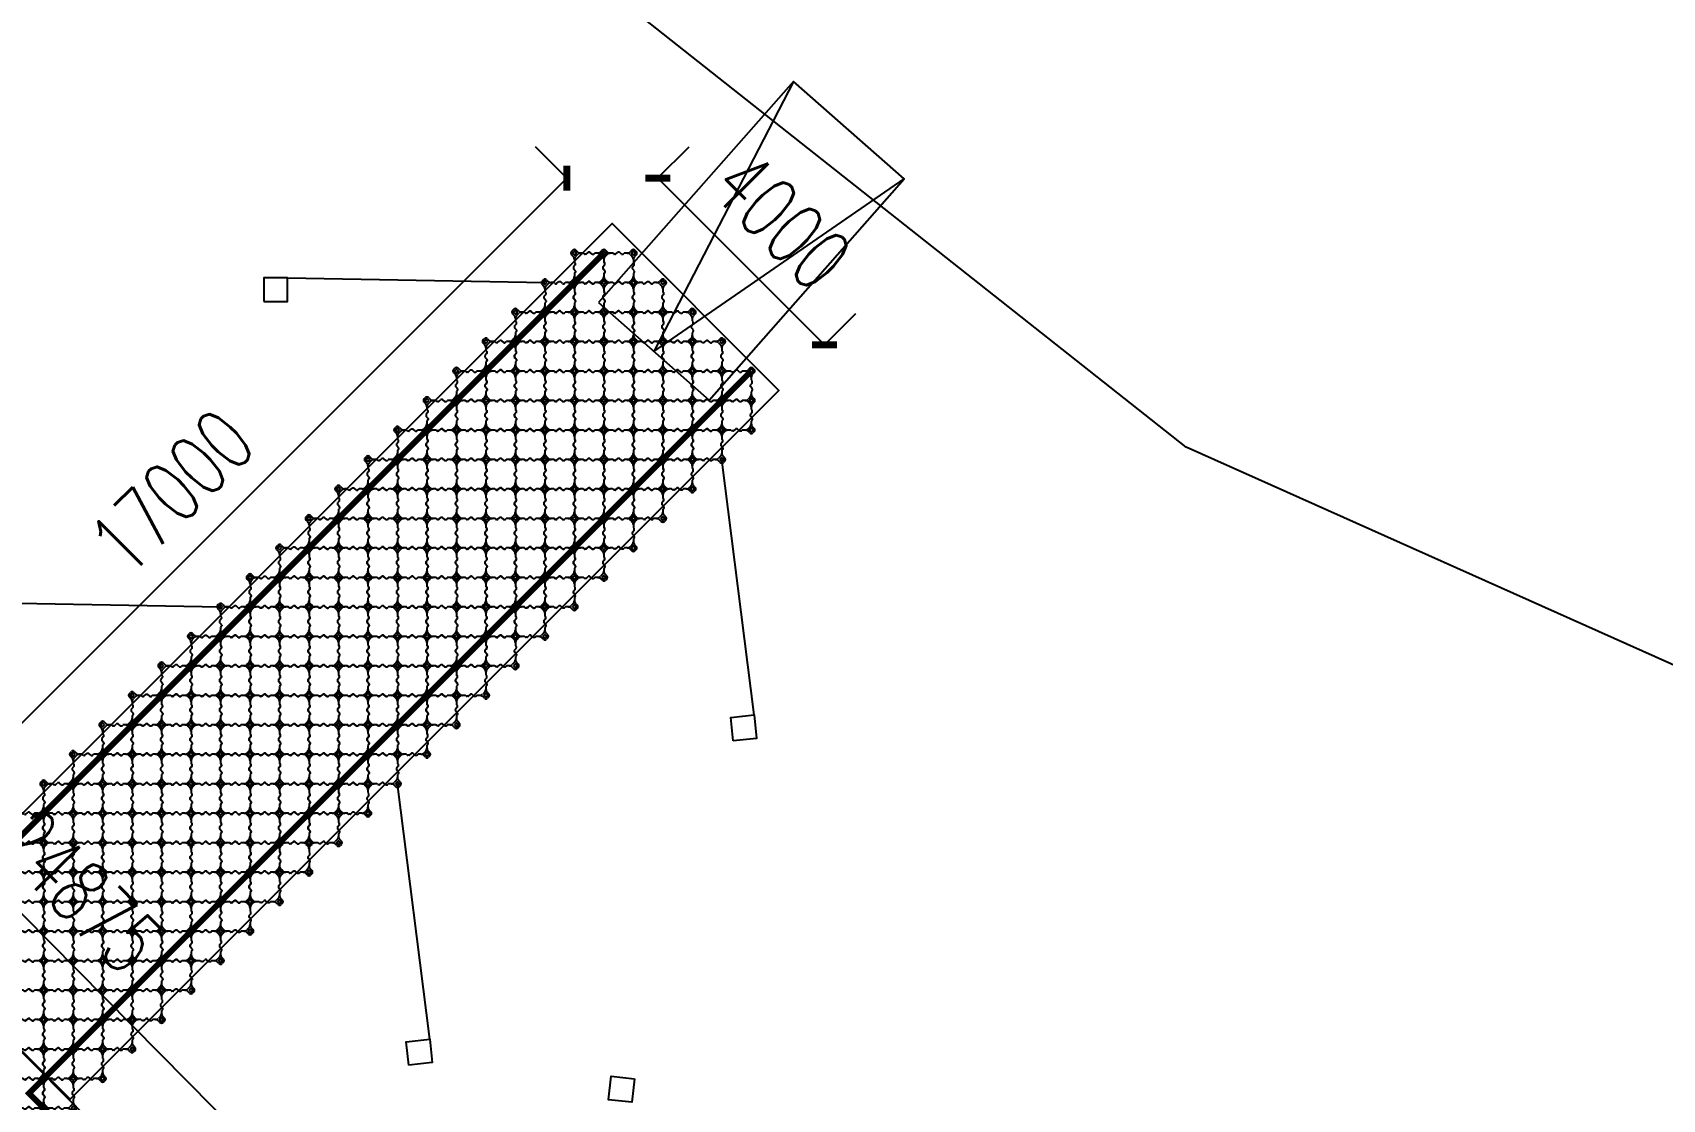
# Model space of a CAD drawing. Extents: x -2575501 to 16617496, y -2334620 to 1078419.
# Drawn here: x 12975743 to 13003380, y 383341 to 401435 of the extents above; entities that cross this region are included whole.
import ezdxf

# ---------------------------------------------------------------- set-up
doc = ezdxf.new("R2010")
doc.units = 0
doc.header["$LTSCALE"] = 10
doc.header["$MEASUREMENT"] = 0
for name, color, linetype in [('W-BRIDGE_APPROACH引桥', 4, 'Continuous'), ('W-FLOAT_BOWL浮筒', 253, 'Continuous'), ('固定锚', 5, 'Continuous'), ('平面配景', 7, 'Continuous')]:
    doc.layers.add(name, color=color, linetype=linetype)
doc.styles.add('STANDARD_T3', font='simplex.shx', dxfattribs={"width": 0.7, "bigfont": 'gbcbig.shx'})
doc.dimstyles.new('W__300', dxfattribs={"dimtxt": 1050, "dimasz": 300, "dimexe": 750, "dimexo": 900, "dimgap": 450, "dimtad": 1, "dimdec": 0, "dimzin": 0, "dimdsep": 46, "dimtxsty": 'STANDARD_T3', "dimblk": 'ARCHTICK', "dimcen": 0.09, "dimclrd": 1, "dimclre": 1, "dimclrt": 2, "dimadec": 0, "dimazin": 0, "dimtfac": 1, "dimtdec": 0, "dimtix": 1, "dimtmove": 2, "dimatfit": 3, "dimldrblk": 'ARCHTICK', "dimfxl": 1, "dimtolj": 1, "dimtzin": 0, "dimarcsym": 0})

# ---------------------------------------------------------------- blocks, each defined once
blk = doc.blocks.new('蓝浮筒')
at = {"layer": 'W-FLOAT_BOWL浮筒', "color": 5}
for p, q in [((-549, 527), (-527, 549)), ((-549, 473), (-521, 445)), ((-484, 301), (-513, 268)), ((-500, 395), (-500, 351)), ((-484, 329), (-497, 345)), ((-481, 307), (-481, 323)), ((-445, 479), (-479, 445)), ((-473, 549), (-445, 521)), ((-351, 500), (-395, 500)), ((-329, 484), (-345, 497)), ((-307, 481), (-323, 481)), ((-301, 484), (-268, 513)), ((-239, 516), (-261, 516)), ((-199, 484), (-232, 513)), ((-193, 481), (-177, 481)), ((-171, 484), (-155, 497)), ((-105, 500), (-149, 500)), ((-27, 549), (-55, 521)), ((-55, 479), (-21, 445)), ((13, 297), (-16, 264)), ((0, 395), (0, 351)), ((13, 333), (3, 345)), ((16, 304), (16, 326)), ((49, 473), (21, 445)), ((27, 549), (49, 527)), ((-549, 27), (-521, 55)), ((-516, 261), (-516, 239)), ((-484, 199), (-513, 232)), ((-500, 149), (-500, 105)), ((-484, 171), (-497, 155)), ((-481, 193), (-481, 177)), ((-479, 55), (-445, 21)), ((-351, 0), (-395, 0)), ((-297, -13), (-264, 16)), ((-242, 19), (-258, 19)), ((-203, -13), (-236, 16)), ((-105, 0), (-149, 0)), ((-21, 55), (-55, 21)), ((-19, 258), (-19, 242)), ((13, 203), (-16, 236)), ((0, 149), (0, 105)), ((13, 167), (3, 155)), ((16, 196), (16, 174)), ((49, 27), (21, 55)), ((-527, -49), (-549, -27)), ((-473, -49), (-445, -21)), ((-333, -13), (-345, -3)), ((-304, -16), (-326, -16)), ((-196, -16), (-174, -16)), ((-167, -13), (-155, -3)), ((-27, -49), (-55, -21)), ((49, -27), (27, -49))]:
    blk.add_line(p, q, dxfattribs=at)
for centre, radius, start, end in [((-500, 522), 38, 45, 135), ((0, 522), 38, 45, 135), ((-522, 500), 38, 135, 225), ((-524, 500), 7, 90, 270), ((-500, 500), 25, 106.2602, 163.7398), ((-500, 500), 25, 196.2602, 253.7398), ((-570, 395), 70, 0, 45), ((-500, 524), 7, 0, 180), ((-500, 476), 7, 180, 0), ((-430, 395), 70, 135, 180), ((-490, 351), 10, 180, 222.2737), ((-500, 500), 25, 16.2602, 73.7398), ((-500, 500), 25, 286.2602, 343.7398), ((-491, 323), 10, 0, 42.2737), ((-491, 307), 10, 317.7263, 0), ((-476, 500), 7, 270, 90), ((-395, 570), 70, 225, 270), ((-395, 430), 70, 90, 135), ((-351, 490), 10, 47.7263, 90), ((-323, 491), 10, 227.7263, 270), ((-307, 491), 10, 270, 312.2737), ((-261, 506), 10, 90, 132.2737), ((-239, 506), 10, 47.7263, 90), ((-193, 491), 10, 227.7263, 270), ((-177, 491), 10, 270, 312.2737), ((-149, 490), 10, 90, 132.2737), ((-105, 570), 70, 270, 315), ((-105, 430), 70, 45, 90), ((-24, 500), 7, 90, 270), ((0, 500), 25, 106.2602, 163.7398), ((0, 500), 25, 196.2602, 253.7398), ((-70, 395), 70, 0, 45), ((0, 524), 7, 0, 180), ((0, 476), 7, 180, 0), ((70, 395), 70, 135, 180), ((10, 351), 10, 180, 222.2737), ((0, 500), 25, 16.2602, 73.7398), ((0, 500), 25, 286.2602, 343.7398), ((6, 326), 10, 0, 42.2737), ((6, 304), 10, 317.7263, 0), ((24, 500), 7, 270, 90), ((22, 500), 38, 315, 45), ((-522, 0), 38, 135, 225), ((-524, 0), 7, 90, 270), ((-500, 0), 25, 106.2602, 163.7398), ((-570, 105), 70, 315, 0), ((-506, 261), 10, 137.7263, 180), ((-506, 239), 10, 180, 222.2737), ((-500, 24), 7, 0, 180), ((-490, 149), 10, 137.7263, 180), ((-430, 105), 70, 180, 225), ((-500, 0), 25, 16.2602, 73.7398), ((-491, 193), 10, 0, 42.2737), ((-491, 177), 10, 317.7263, 0), ((-476, 0), 7, 270, 90), ((-395, 70), 70, 225, 270), ((-395, -70), 70, 90, 135), ((-351, -10), 10, 47.7263, 90), ((-258, 9), 10, 90, 132.2737), ((-242, 9), 10, 47.7263, 90), ((-149, -10), 10, 90, 132.2737), ((-105, 70), 70, 270, 315), ((-105, -70), 70, 45, 90), ((-24, 0), 7, 90, 270), ((0, 0), 25, 106.2602, 163.7398), ((-70, 105), 70, 315, 0), ((-9, 258), 10, 137.7263, 180), ((-9, 242), 10, 180, 222.2737), ((0, 24), 7, 0, 180), ((10, 149), 10, 137.7263, 180), ((70, 105), 70, 180, 225), ((0, 0), 25, 16.2602, 73.7398), ((6, 196), 10, 0, 42.2737), ((6, 174), 10, 317.7263, 0), ((24, 0), 7, 270, 90), ((22, 0), 38, 315, 45), ((-500, -22), 38, 225, 315), ((-500, 0), 25, 196.2602, 253.7398), ((-500, -24), 7, 180, 0), ((-500, 0), 25, 286.2602, 343.7398), ((-326, -6), 10, 227.7263, 270), ((-304, -6), 10, 270, 312.2737), ((-196, -6), 10, 227.7263, 270), ((-174, -6), 10, 270, 312.2737), ((0, -22), 38, 225, 315), ((0, 0), 25, 196.2602, 253.7398), ((0, -24), 7, 180, 0), ((0, 0), 25, 286.2602, 343.7398)]:
    blk.add_arc(centre, radius, start, end, dxfattribs=at)
blk = doc.blocks.new('*U351')
blk.add_blockref('蓝浮筒', (250, -250))
blk = doc.blocks.new('*U352')
at = {"color": 0, "linetype": 'ByBlock', "lineweight": -2, "transparency": 16777216}
for p in [(0, 7000), (0, 6500), (0, 6000), (0, 5500), (0, 5000), (0, 4500), (0, 4000), (0, 3500), (0, 3000), (0, 2500), (0, 2000), (0, 1500), (0, 1000), (0, 500), (0, 0)]:
    blk.add_blockref('*U351', p, dxfattribs=at)
blk = doc.blocks.new('橙浮筒')
at = {"layer": 'W-FLOAT_BOWL浮筒', "color": 30}
for p, q in [((-549, 527), (-527, 549)), ((-549, 473), (-521, 445)), ((-484, 301), (-513, 268)), ((-500, 395), (-500, 351)), ((-484, 329), (-497, 345)), ((-481, 307), (-481, 323)), ((-445, 479), (-479, 445)), ((-473, 549), (-445, 521)), ((-351, 500), (-395, 500)), ((-329, 484), (-345, 497)), ((-307, 481), (-323, 481)), ((-301, 484), (-268, 513)), ((-239, 516), (-261, 516)), ((-199, 484), (-232, 513)), ((-193, 481), (-177, 481)), ((-171, 484), (-155, 497)), ((-105, 500), (-149, 500)), ((-27, 549), (-55, 521)), ((-55, 479), (-21, 445)), ((13, 297), (-16, 264)), ((0, 395), (0, 351)), ((13, 333), (3, 345)), ((16, 304), (16, 326)), ((49, 473), (21, 445)), ((27, 549), (49, 527)), ((-549, 27), (-521, 55)), ((-516, 261), (-516, 239)), ((-484, 199), (-513, 232)), ((-500, 149), (-500, 105)), ((-484, 171), (-497, 155)), ((-481, 193), (-481, 177)), ((-479, 55), (-445, 21)), ((-351, 0), (-395, 0)), ((-297, -13), (-264, 16)), ((-242, 19), (-258, 19)), ((-203, -13), (-236, 16)), ((-105, 0), (-149, 0)), ((-21, 55), (-55, 21)), ((-19, 258), (-19, 242)), ((13, 203), (-16, 236)), ((0, 149), (0, 105)), ((13, 167), (3, 155)), ((16, 196), (16, 174)), ((49, 27), (21, 55)), ((-527, -49), (-549, -27)), ((-473, -49), (-445, -21)), ((-333, -13), (-345, -3)), ((-304, -16), (-326, -16)), ((-196, -16), (-174, -16)), ((-167, -13), (-155, -3)), ((-27, -49), (-55, -21)), ((49, -27), (27, -49))]:
    blk.add_line(p, q, dxfattribs=at)
for centre, radius, start, end in [((-500, 522), 38, 45, 135), ((0, 522), 38, 45, 135), ((-522, 500), 38, 135, 225), ((-524, 500), 7, 90, 270), ((-500, 500), 25, 106.2602, 163.7398), ((-500, 500), 25, 196.2602, 253.7398), ((-570, 395), 70, 0, 45), ((-500, 524), 7, 0, 180), ((-500, 476), 7, 180, 0), ((-430, 395), 70, 135, 180), ((-490, 351), 10, 180, 222.2737), ((-500, 500), 25, 16.2602, 73.7398), ((-500, 500), 25, 286.2602, 343.7398), ((-491, 323), 10, 0, 42.2737), ((-491, 307), 10, 317.7263, 0), ((-476, 500), 7, 270, 90), ((-395, 570), 70, 225, 270), ((-395, 430), 70, 90, 135), ((-351, 490), 10, 47.7263, 90), ((-323, 491), 10, 227.7263, 270), ((-307, 491), 10, 270, 312.2737), ((-261, 506), 10, 90, 132.2737), ((-239, 506), 10, 47.7263, 90), ((-193, 491), 10, 227.7263, 270), ((-177, 491), 10, 270, 312.2737), ((-149, 490), 10, 90, 132.2737), ((-105, 570), 70, 270, 315), ((-105, 430), 70, 45, 90), ((-24, 500), 7, 90, 270), ((0, 500), 25, 106.2602, 163.7398), ((0, 500), 25, 196.2602, 253.7398), ((-70, 395), 70, 0, 45), ((0, 524), 7, 0, 180), ((0, 476), 7, 180, 0), ((70, 395), 70, 135, 180), ((10, 351), 10, 180, 222.2737), ((0, 500), 25, 16.2602, 73.7398), ((0, 500), 25, 286.2602, 343.7398), ((6, 326), 10, 0, 42.2737), ((6, 304), 10, 317.7263, 0), ((24, 500), 7, 270, 90), ((22, 500), 38, 315, 45), ((-522, 0), 38, 135, 225), ((-524, 0), 7, 90, 270), ((-500, 0), 25, 106.2602, 163.7398), ((-570, 105), 70, 315, 0), ((-506, 261), 10, 137.7263, 180), ((-506, 239), 10, 180, 222.2737), ((-500, 24), 7, 0, 180), ((-490, 149), 10, 137.7263, 180), ((-430, 105), 70, 180, 225), ((-500, 0), 25, 16.2602, 73.7398), ((-491, 193), 10, 0, 42.2737), ((-491, 177), 10, 317.7263, 0), ((-476, 0), 7, 270, 90), ((-395, 70), 70, 225, 270), ((-395, -70), 70, 90, 135), ((-351, -10), 10, 47.7263, 90), ((-258, 9), 10, 90, 132.2737), ((-242, 9), 10, 47.7263, 90), ((-149, -10), 10, 90, 132.2737), ((-105, 70), 70, 270, 315), ((-105, -70), 70, 45, 90), ((-24, 0), 7, 90, 270), ((0, 0), 25, 106.2602, 163.7398), ((-70, 105), 70, 315, 0), ((-9, 258), 10, 137.7263, 180), ((-9, 242), 10, 180, 222.2737), ((0, 24), 7, 0, 180), ((10, 149), 10, 137.7263, 180), ((70, 105), 70, 180, 225), ((0, 0), 25, 16.2602, 73.7398), ((6, 196), 10, 0, 42.2737), ((6, 174), 10, 317.7263, 0), ((24, 0), 7, 270, 90), ((22, 0), 38, 315, 45), ((-500, -22), 38, 225, 315), ((-500, 0), 25, 196.2602, 253.7398), ((-500, -24), 7, 180, 0), ((-500, 0), 25, 286.2602, 343.7398), ((-326, -6), 10, 227.7263, 270), ((-304, -6), 10, 270, 312.2737), ((-196, -6), 10, 227.7263, 270), ((-174, -6), 10, 270, 312.2737), ((0, -22), 38, 225, 315), ((0, 0), 25, 196.2602, 253.7398), ((0, -24), 7, 180, 0), ((0, 0), 25, 286.2602, 343.7398)]:
    blk.add_arc(centre, radius, start, end, dxfattribs=at)
blk = doc.blocks.new('*U426')
blk.add_blockref('蓝浮筒', (250, -250))
blk = doc.blocks.new('*U427')
at = {"color": 0, "linetype": 'ByBlock', "lineweight": -2, "transparency": 16777216}
for p in [(0, 4000), (0, 3500), (0, 3000), (0, 2500), (0, 2000), (0, 1500), (0, 1000), (0, 500), (0, 0)]:
    blk.add_blockref('*U426', p, dxfattribs=at)
blk = doc.blocks.new('*U428')
blk.add_blockref('蓝浮筒', (250, -250))
blk = doc.blocks.new('*U429')
at = {"color": 0, "linetype": 'ByBlock', "lineweight": -2, "transparency": 16777216}
for p in [(0, 4000), (0, 3500), (0, 3000), (0, 2500), (0, 2000), (0, 1500), (0, 1000), (0, 500), (0, 0)]:
    blk.add_blockref('*U428', p, dxfattribs=at)
blk = doc.blocks.new('*U430')
blk.add_blockref('蓝浮筒', (250, -250))
blk = doc.blocks.new('*U431')
at = {"color": 0, "linetype": 'ByBlock', "lineweight": -2, "transparency": 16777216}
for p in [(0, 4000), (0, 3500), (0, 3000), (0, 2500), (0, 2000), (0, 1500), (0, 1000), (0, 500), (0, 0)]:
    blk.add_blockref('*U430', p, dxfattribs=at)
blk = doc.blocks.new('*U432')
blk.add_blockref('蓝浮筒', (250, -250))
blk = doc.blocks.new('*U433')
at = {"color": 0, "linetype": 'ByBlock', "lineweight": -2, "transparency": 16777216}
for p in [(0, 4000), (0, 3500), (0, 3000), (0, 2500), (0, 2000), (0, 1500), (0, 1000), (0, 500), (0, 0)]:
    blk.add_blockref('*U432', p, dxfattribs=at)
blk = doc.blocks.new('*U434')
blk.add_blockref('蓝浮筒', (250, -250))
blk = doc.blocks.new('*U435')
at = {"color": 0, "linetype": 'ByBlock', "lineweight": -2, "transparency": 16777216}
for p in [(0, 4000), (0, 3500), (0, 3000), (0, 2500), (0, 2000), (0, 1500), (0, 1000), (0, 500), (0, 0)]:
    blk.add_blockref('*U434', p, dxfattribs=at)
blk = doc.blocks.new('*U436')
blk.add_blockref('蓝浮筒', (250, -250))
blk = doc.blocks.new('*U437')
at = {"color": 0, "linetype": 'ByBlock', "lineweight": -2, "transparency": 16777216}
for p in [(0, 4000), (0, 3500), (0, 3000), (0, 2500), (0, 2000), (0, 1500), (0, 1000), (0, 500), (0, 0)]:
    blk.add_blockref('*U436', p, dxfattribs=at)
blk = doc.blocks.new('*U438')
blk.add_blockref('蓝浮筒', (250, -250))
blk = doc.blocks.new('*U439')
at = {"color": 0, "linetype": 'ByBlock', "lineweight": -2, "transparency": 16777216}
for p in [(0, 4000), (0, 3500), (0, 3000), (0, 2500), (0, 2000), (0, 1500), (0, 1000), (0, 500), (0, 0)]:
    blk.add_blockref('*U438', p, dxfattribs=at)
blk = doc.blocks.new('*U440')
blk.add_blockref('蓝浮筒', (250, -250))
blk = doc.blocks.new('*U441')
at = {"color": 0, "linetype": 'ByBlock', "lineweight": -2, "transparency": 16777216}
for p in [(0, 4000), (0, 3500), (0, 3000), (0, 2500), (0, 2000), (0, 1500), (0, 1000), (0, 500), (0, 0)]:
    blk.add_blockref('*U440', p, dxfattribs=at)
blk = doc.blocks.new('*U442')
blk.add_blockref('蓝浮筒', (250, -250))
blk = doc.blocks.new('*U443')
at = {"color": 0, "linetype": 'ByBlock', "lineweight": -2, "transparency": 16777216}
for p in [(0, 4000), (0, 3500), (0, 3000), (0, 2500), (0, 2000), (0, 1500), (0, 1000), (0, 500), (0, 0)]:
    blk.add_blockref('*U442', p, dxfattribs=at)
blk = doc.blocks.new('*U444')
blk.add_blockref('蓝浮筒', (250, -250))
blk = doc.blocks.new('*U445')
at = {"color": 0, "linetype": 'ByBlock', "lineweight": -2, "transparency": 16777216}
for p in [(0, 4000), (0, 3500), (0, 3000), (0, 2500), (0, 2000), (0, 1500), (0, 1000), (0, 500), (0, 0)]:
    blk.add_blockref('*U444', p, dxfattribs=at)
blk = doc.blocks.new('*U446')
blk.add_blockref('蓝浮筒', (250, -250))
blk = doc.blocks.new('*U447')
at = {"color": 0, "linetype": 'ByBlock', "lineweight": -2, "transparency": 16777216}
for p in [(0, 4000), (0, 3500), (0, 3000), (0, 2500), (0, 2000), (0, 1500), (0, 1000), (0, 500), (0, 0)]:
    blk.add_blockref('*U446', p, dxfattribs=at)
blk = doc.blocks.new('*U448')
blk.add_blockref('蓝浮筒', (250, -250))
blk = doc.blocks.new('*U449')
at = {"color": 0, "linetype": 'ByBlock', "lineweight": -2, "transparency": 16777216}
for p in [(0, 4000), (0, 3500), (0, 3000), (0, 2500), (0, 2000), (0, 1500), (0, 1000), (0, 500), (0, 0)]:
    blk.add_blockref('*U448', p, dxfattribs=at)
blk = doc.blocks.new('*U450')
blk.add_blockref('蓝浮筒', (250, -250))
blk = doc.blocks.new('*U451')
at = {"color": 0, "linetype": 'ByBlock', "lineweight": -2, "transparency": 16777216}
for p in [(0, 4000), (0, 3500), (0, 3000), (0, 2500), (0, 2000), (0, 1500), (0, 1000), (0, 500), (0, 0)]:
    blk.add_blockref('*U450', p, dxfattribs=at)
blk = doc.blocks.new('*U452')
blk.add_blockref('蓝浮筒', (250, -250))
blk = doc.blocks.new('*U453')
at = {"color": 0, "linetype": 'ByBlock', "lineweight": -2, "transparency": 16777216}
for p in [(0, 4000), (0, 3500), (0, 3000), (0, 2500), (0, 2000), (0, 1500), (0, 1000), (0, 500), (0, 0)]:
    blk.add_blockref('*U452', p, dxfattribs=at)
blk = doc.blocks.new('*U454')
blk.add_blockref('蓝浮筒', (250, -250))
blk = doc.blocks.new('*U455')
at = {"color": 0, "linetype": 'ByBlock', "lineweight": -2, "transparency": 16777216}
for p in [(0, 4000), (0, 3500), (0, 3000), (0, 2500), (0, 2000), (0, 1500), (0, 1000), (0, 500), (0, 0)]:
    blk.add_blockref('*U454', p, dxfattribs=at)
blk = doc.blocks.new('*U456')
blk.add_blockref('蓝浮筒', (250, -250))
blk = doc.blocks.new('*U457')
at = {"color": 0, "linetype": 'ByBlock', "lineweight": -2, "transparency": 16777216}
for p in [(0, 4000), (0, 3500), (0, 3000), (0, 2500), (0, 2000), (0, 1500), (0, 1000), (0, 500), (0, 0)]:
    blk.add_blockref('*U456', p, dxfattribs=at)
blk = doc.blocks.new('*U458')
blk.add_blockref('蓝浮筒', (250, -250))
blk = doc.blocks.new('*U459')
at = {"color": 0, "linetype": 'ByBlock', "lineweight": -2, "transparency": 16777216}
for p in [(0, 4000), (0, 3500), (0, 3000), (0, 2500), (0, 2000), (0, 1500), (0, 1000), (0, 500), (0, 0)]:
    blk.add_blockref('*U458', p, dxfattribs=at)
blk = doc.blocks.new('*U460')
blk.add_blockref('蓝浮筒', (250, -250))
blk = doc.blocks.new('*U461')
at = {"color": 0, "linetype": 'ByBlock', "lineweight": -2, "transparency": 16777216}
for p in [(0, 4000), (0, 3500), (0, 3000), (0, 2500), (0, 2000), (0, 1500), (0, 1000), (0, 500), (0, 0)]:
    blk.add_blockref('*U460', p, dxfattribs=at)
blk = doc.blocks.new('*U462')
blk.add_blockref('蓝浮筒', (250, -250))
blk = doc.blocks.new('*U463')
at = {"color": 0, "linetype": 'ByBlock', "lineweight": -2, "transparency": 16777216}
for p in [(0, 4000), (0, 3500), (0, 3000), (0, 2500), (0, 2000), (0, 1500), (0, 1000), (0, 500), (0, 0)]:
    blk.add_blockref('*U462', p, dxfattribs=at)
blk = doc.blocks.new('*U464')
blk.add_blockref('蓝浮筒', (250, -250))
blk = doc.blocks.new('*U465')
at = {"color": 0, "linetype": 'ByBlock', "lineweight": -2, "transparency": 16777216}
for p in [(0, 3500), (0, 3000), (0, 2500), (0, 2000), (0, 1500), (0, 1000), (0, 500), (0, 0)]:
    blk.add_blockref('*U464', p, dxfattribs=at)
blk = doc.blocks.new('*U466')
blk.add_blockref('蓝浮筒', (250, -250))
blk = doc.blocks.new('*U467')
at = {"color": 0, "linetype": 'ByBlock', "lineweight": -2, "transparency": 16777216}
for p in [(0, 2500), (0, 2000), (0, 1500), (0, 1000), (0, 500), (0, 0)]:
    blk.add_blockref('*U466', p, dxfattribs=at)
blk = doc.blocks.new('*U468')
blk.add_blockref('蓝浮筒', (250, -250))
blk = doc.blocks.new('*U469')
at = {"color": 0, "linetype": 'ByBlock', "lineweight": -2, "transparency": 16777216}
for p in [(0, 1500), (0, 1000), (0, 500), (0, 0)]:
    blk.add_blockref('*U468', p, dxfattribs=at)
blk = doc.blocks.new('*U470')
blk.add_blockref('蓝浮筒', (250, -250))
blk = doc.blocks.new('*U471')
at = {"color": 0, "linetype": 'ByBlock', "lineweight": -2, "transparency": 16777216}
for p in [(0, 500), (0, 0)]:
    blk.add_blockref('*U470', p, dxfattribs=at)
blk = doc.blocks.new('_ArchTick')
at = {"color": 0, "linetype": 'ByBlock', "const_width": 0.4}
blk.add_lwpolyline([(-0.5, -0.5), (0.5, 0.5)], dxfattribs=at)
blk = doc.blocks.new('*D611')
at = {"color": 1, "lineweight": -2, "transparency": 16777216}
for p, q in [((12967100, 395030), (12967634, 395558)), ((12984601, 377353), (12967101, 395030)), ((12984600, 377352), (12985134, 377880))]:
    blk.add_line(p, q, dxfattribs=at)
at = {"layer": 'Defpoints', "color": 0, "transparency": 16777216}
for p in [(12967101, 395030), (12965930, 393872), (12983430, 376194)]:
    blk.add_point(p, dxfattribs=at)
at = {"color": 1, "lineweight": -2, "transparency": 16777216, "xscale": 300, "yscale": 300, "zscale": 300}
for p, rotation in [((12967101, 395030), 134.710622436355), ((12984601, 377353), 314.710622436355)]:
    blk.add_blockref('_ArchTick', p, dxfattribs=dict(at, rotation=rotation))
at = {"transparency": 16777216, "insert": (12976543, 386877), "char_height": 1050, "attachment_point": 5, "rotation": 314.7106, "style": 'STANDARD_T3'}
blk.add_mtext('\\A1;24875', dxfattribs=at)
blk = doc.blocks.new('*D613')
at = {"color": 1, "lineweight": -2, "transparency": 16777216}
for p, q in [((12965930, 354159), (12965930, 353408)), ((12965930, 354158), (12983430, 354158)), ((12983430, 354159), (12983430, 353408))]:
    blk.add_line(p, q, dxfattribs=at)
at = {"layer": 'Defpoints', "color": 0, "transparency": 16777216}
for p in [(12965930, 389372), (12983430, 371694), (12983430, 354158)]:
    blk.add_point(p, dxfattribs=at)
at = {"color": 1, "lineweight": -2, "transparency": 16777216, "xscale": 300, "yscale": 300, "zscale": 300, "rotation": 180}
blk.add_blockref('_ArchTick', (12965930, 354158), dxfattribs=at)
at = {"color": 1, "lineweight": -2, "transparency": 16777216, "xscale": 300, "yscale": 300, "zscale": 300}
blk.add_blockref('_ArchTick', (12983430, 354158), dxfattribs=at)
at = {"transparency": 16777216, "insert": (12974680, 355133), "char_height": 1050, "attachment_point": 5, "style": 'STANDARD_T3'}
blk.add_mtext('\\A1;17500', dxfattribs=at)
blk = doc.blocks.new('*D623')
at = {"color": 1, "lineweight": -2, "transparency": 16777216}
for p, q in [((12984802, 398965), (12984271, 399496)), ((12972780, 386945), (12984801, 398966)), ((12972781, 386944), (12972250, 387475))]:
    blk.add_line(p, q, dxfattribs=at)
at = {"layer": 'Defpoints', "color": 0, "transparency": 16777216}
for p in [(12984801, 398966), (12985571, 398195), (12973550, 386175)]:
    blk.add_point(p, dxfattribs=at)
at = {"color": 1, "lineweight": -2, "transparency": 16777216, "xscale": 300, "yscale": 300, "zscale": 300}
for p, rotation in [((12984801, 398966), 44.99999996232145), ((12972780, 386945), 224.9999999623215)]:
    blk.add_blockref('_ArchTick', p, dxfattribs=dict(at, rotation=rotation))
at = {"transparency": 16777216, "insert": (12978101, 393645), "char_height": 1050, "attachment_point": 5, "rotation": 45, "style": 'STANDARD_T3'}
blk.add_mtext('\\A1;17000', dxfattribs=at)
blk = doc.blocks.new('*D624')
at = {"color": 1, "lineweight": -2, "transparency": 16777216}
for p, q in [((12986342, 398967), (12986874, 399498)), ((12986343, 398967), (12989172, 396139)), ((12989171, 396138), (12989702, 396669))]:
    blk.add_line(p, q, dxfattribs=at)
at = {"layer": 'Defpoints', "color": 0, "transparency": 16777216}
for p in [(12985571, 398195), (12989172, 396139), (12988400, 395367)]:
    blk.add_point(p, dxfattribs=at)
at = {"color": 1, "lineweight": -2, "transparency": 16777216, "xscale": 300, "yscale": 300, "zscale": 300}
for p, rotation in [((12986343, 398967), 134.9999999623342), ((12989172, 396139), 314.9999999623342)]:
    blk.add_blockref('_ArchTick', p, dxfattribs=dict(at, rotation=rotation))
at = {"transparency": 16777216, "insert": (12988447, 398243), "char_height": 1050, "attachment_point": 5, "rotation": 315, "style": 'STANDARD_T3'}
blk.add_mtext('\\A1;4000', dxfattribs=at)
blk = doc.blocks.new('*D626')
at = {"color": 1, "lineweight": -2, "transparency": 16777216}
for p, q in [((12965930, 351176), (12965930, 350425)), ((12965930, 351175), (13075930, 351175)), ((13075930, 351176), (13075930, 350425))]:
    blk.add_line(p, q, dxfattribs=at)
at = {"layer": 'Defpoints', "color": 0, "transparency": 16777216}
for p in [(12965930, 389372), (13075930, 389372), (13075930, 351175)]:
    blk.add_point(p, dxfattribs=at)
at = {"color": 1, "lineweight": -2, "transparency": 16777216, "xscale": 300, "yscale": 300, "zscale": 300, "rotation": 180}
blk.add_blockref('_ArchTick', (12965930, 351175), dxfattribs=at)
at = {"color": 1, "lineweight": -2, "transparency": 16777216, "xscale": 300, "yscale": 300, "zscale": 300}
blk.add_blockref('_ArchTick', (13075930, 351175), dxfattribs=at)
at = {"transparency": 16777216, "insert": (13020930, 352150), "char_height": 1050, "attachment_point": 5, "style": 'STANDARD_T3'}
blk.add_mtext('\\A1;110000', dxfattribs=at)
blk = doc.blocks.new('*D629')
at = {"color": 1, "lineweight": -2, "transparency": 16777216}
for p, q in [((12964966, 397694), (12964215, 397694)), ((12964965, 397694), (12964965, 356694)), ((12964966, 356694), (12964215, 356694))]:
    blk.add_line(p, q, dxfattribs=at)
at = {"layer": 'Defpoints', "color": 0, "transparency": 16777216}
for p in [(12985930, 397694), (12964965, 356694), (12993430, 356694)]:
    blk.add_point(p, dxfattribs=at)
at = {"color": 1, "lineweight": -2, "transparency": 16777216, "xscale": 300, "yscale": 300, "zscale": 300}
for p, rotation in [((12964965, 397694), 90), ((12964965, 356694), 270)]:
    blk.add_blockref('_ArchTick', p, dxfattribs=dict(at, rotation=rotation))
at = {"transparency": 16777216, "insert": (12963990, 377194), "char_height": 1050, "attachment_point": 5, "rotation": 90, "style": 'STANDARD_T3'}
blk.add_mtext('\\A1;41000', dxfattribs=at)
blk = doc.blocks.new('渔船')
at = {"layer": '平面配景'}
for p, q in [((-810, 200), (-378, 287)), ((-378, 287), (-378, -265)), ((-378, 287), (-70, 283)), ((-70, 283), (332, 268)), ((-810, -178), (-1241, 10)), ((-810, 200), (-1237, 11)), ((332, 268), (553, 240)), ((553, 240), (727, 200)), ((727, 200), (1154, 11)), ((727, -178), (1157, 10)), ((2210, 11), (1156, 11)), ((-810, -178), (-378, -265)), ((-378, -265), (-70, -261)), ((-70, -261), (332, -245)), ((332, -245), (553, -218)), ((553, -218), (727, -178))]:
    blk.add_line(p, q, dxfattribs=at)
blk.add_lwpolyline([(190, -478), (727, -423), (1129, -360), (1555, -257), (1902, -139), (2210, 11), (1902, 161), (1555, 279), (1129, 382), (727, 445), (190, 500), (-425, 500), (-1096, 429), (-1396, 366), (-1640, 272), (-1790, 169), (-1790, -147), (-1640, -249), (-1396, -344), (-1096, -407), (-425, -478)], close=True, dxfattribs=at)
blk = doc.blocks.new('*U632')
at = {"rotation": 180}
blk.add_blockref('渔船', (210, 11), dxfattribs=at)
blk = doc.blocks.new('*U633')
at = {"color": 0, "linetype": 'ByBlock', "lineweight": -2, "transparency": 16777216}
for p in [(0, 0), (0, -2121), (0, -4242), (0, -6363), (0, -8484), (0, -10605), (0, -12726), (0, -14847), (0, -16968), (0, -19089), (0, -21210)]:
    blk.add_blockref('*U632', p, dxfattribs=at)
blk = doc.blocks.new('*U634')
at = {"color": 5, "const_width": 20, "elevation": 0}
blk.add_lwpolyline([(636, -71, 1), (778, 71, 1)], format="xyb", close=True, dxfattribs=at)
blk = doc.blocks.new('*U635')
at = {"color": 0, "linetype": 'ByBlock', "lineweight": -2, "transparency": 16777216, "rotation": 135.0000000000063}
for p in [(12968433, 387192), (12969932, 385692), (12971432, 384192), (12972932, 382693), (12974432, 381193), (12975932, 379693), (12977431, 378193), (12978931, 376694), (12980431, 375194), (12981931, 373694), (12983430, 372194)]:
    blk.add_blockref('*U634', p, dxfattribs=at)

msp = doc.modelspace()

# ---------------------------------------------------------------- linework, layer by layer
msp.add_lwpolyline([(13079580.7, 476295.5), (13079580.7, 442861.4), (13055729.1, 403140.3), (13030862.9, 382898.7, -0.15531), (13020739.5, 383023.6), (12995304.9, 394401.6), (12976223.6, 409495.6), (12930905.5, 419028.7), (12875251.7, 424589.7), (12864916, 442067), (12875251.7, 504032.1), (12850129.8, 597450.4), (12844840.1, 629833.5), (12828215.8, 657779.2), (12792229.1, 655824.9), (12759567.3, 636087.1), (12761497.4, 616316.3), (12751903.3, 575247.3), (12732722, 540031.9), (12728028, 497856.6), (12716455.5, 476292.5)], format="xyb")
at = {"color": 6, "const_width": 100}
for points in [[(12985430.4, 397694.2), (12973430.4, 385694.2), (12966430.4, 392694.2), (12966430.4, 389194.2), (12983430.4, 372194.2), (12993930.4, 372194.2), (12993930.4, 357194.2), (12996930.4, 357194.2), (12996930.4, 372194.2), (13044930.4, 372194.2), (13044930.4, 357194.2), (13047930.4, 357194.2), (13047930.4, 372194.2), (13058430.4, 372194.2), (13075430.4, 389194.2), (13075430.4, 392694.2), (13068180.3, 385444.1), (13054430.4, 399194.2)], [(13052430.4, 397194.2), (13065930.4, 383694.2), (13066203.3, 383421.3), (13065930.4, 383194.2), (13058930.4, 376194.2), (13058430.4, 375194.2), (12983430.4, 375194.2), (12982930.4, 376194.2), (12975930.4, 383194.2), (12975680.4, 383444.2), (12975930.4, 383694.2), (12987930.4, 395694.2)]]:
    msp.add_lwpolyline(points, dxfattribs=at)
for points in [[(12973550.4, 386174.6), (12976378.8, 383346.1), (12988399.6, 395366.9), (12985571.2, 398195.4)], [(12983430.4, 376194.2), (12983430.4, 371694.2), (12965930.4, 389371.9), (12965930.4, 393871.9)]]:
    msp.add_lwpolyline(points, close=True)
at = {"layer": 'W-BRIDGE_APPROACH引桥'}
msp.add_lwpolyline([(12985338.8, 396855.2), (12987214.3, 395202.1), (12990520.5, 398953), (12988645, 400606.1)], close=True, dxfattribs=at)
msp.add_lwpolyline([(12988645, 400606.1), (12986276.6, 396028.7), (12990520.5, 398953)], dxfattribs=at)
at = {"layer": '固定锚'}
for points in [[(12979665.1, 396875.1), (12980065.1, 396875.1), (12980065.1, 397275.1), (12979665.1, 397275.1)], [(12987623.4, 389422.2), (12987580.6, 389819.9), (12987978.3, 389862.7), (12988021.1, 389465)], [(12982123.4, 383922.2), (12982080.6, 384319.9), (12982478.3, 384362.7), (12982521.1, 383965)], [(12985951.5, 383689.1), (12985907.1, 383291.6), (12985509.6, 383336), (12985554, 383733.5)]]:
    msp.add_lwpolyline(points, close=True, dxfattribs=at)
for points in [[(12980065.1, 397275.1), (12984430.4, 397194.2)], [(12987978.3, 389862.7), (12987430.4, 394194.2)], [(12974565.1, 391775.1), (12978930.4, 391694.2)], [(12982478.3, 384362.7), (12981930.4, 388694.2)]]:
    msp.add_lwpolyline(points, dxfattribs=at)

# ---------------------------------------------------------------- block references
for name, p in [('橙浮筒', (12985430.4, 397194.2)), ('橙浮筒', (12985930.4, 397194.2)), ('橙浮筒', (12984930.4, 396694.2)), ('*U463', (12985180.4, 392944.2)), ('*U465', (12985680.4, 393444.2)), ('橙浮筒', (12986430.4, 396694.2)), ('橙浮筒', (12984430.4, 396194.2)), ('*U461', (12984680.4, 392444.2)), ('*U467', (12986180.4, 393944.2)), ('橙浮筒', (12986930.4, 396194.2)), ('橙浮筒', (12983930.4, 395694.2)), ('*U459', (12984180.4, 391944.2)), ('*U469', (12986680.4, 394444.2)), ('橙浮筒', (12987430.4, 395694.2)), ('橙浮筒', (12983430.4, 395194.2)), ('*U457', (12983680.4, 391444.2)), ('*U471', (12987180.4, 394944.2)), ('橙浮筒', (12987930.4, 395194.2)), ('橙浮筒', (12982930.4, 394694.2)), ('*U455', (12983180.4, 390944.2)), ('橙浮筒', (12987930.4, 394694.2)), ('橙浮筒', (12982430.4, 394194.2)), ('*U453', (12982680.4, 390444.2)), ('橙浮筒', (12987430.4, 394194.2)), ('橙浮筒', (12981930.4, 393694.2)), ('*U451', (12982180.4, 389944.2)), ('橙浮筒', (12986930.4, 393694.2)), ('橙浮筒', (12981430.4, 393194.2)), ('*U449', (12981680.4, 389444.2)), ('橙浮筒', (12986430.4, 393194.2)), ('橙浮筒', (12980930.4, 392694.2)), ('*U447', (12981180.4, 388944.2)), ('橙浮筒', (12985930.4, 392694.2)), ('橙浮筒', (12980430.4, 392194.2)), ('*U445', (12980680.4, 388444.2)), ('橙浮筒', (12985430.4, 392194.2)), ('橙浮筒', (12979930.4, 391694.2)), ('*U443', (12980180.4, 387944.2)), ('橙浮筒', (12984930.4, 391694.2)), ('橙浮筒', (12979430.4, 391194.2)), ('*U441', (12979680.4, 387444.2)), ('橙浮筒', (12984430.4, 391194.2)), ('橙浮筒', (12978930.4, 390694.2)), ('*U439', (12979180.4, 386944.2)), ('橙浮筒', (12983930.4, 390694.2)), ('橙浮筒', (12978430.4, 390194.2)), ('*U437', (12978680.4, 386444.2)), ('橙浮筒', (12983430.4, 390194.2)), ('橙浮筒', (12977930.4, 389694.2)), ('*U435', (12978180.4, 385944.2)), ('橙浮筒', (12982930.4, 389694.2)), ('橙浮筒', (12977430.4, 389194.2)), ('*U433', (12977680.4, 385444.2)), ('橙浮筒', (12982430.4, 389194.2)), ('橙浮筒', (12976930.4, 388694.2)), ('*U431', (12977180.4, 384944.2)), ('橙浮筒', (12981930.4, 388694.2)), ('橙浮筒', (12976430.4, 388194.2)), ('*U429', (12976680.4, 384444.2)), ('橙浮筒', (12981430.4, 388194.2)), ('*U635', (-500, 500)), ('橙浮筒', (12975930.4, 387694.2)), ('*U427', (12976180.4, 383944.2)), ('橙浮筒', (12980930.4, 387694.2)), ('*U352', (12975680.4, 380444.2)), ('橙浮筒', (12980430.4, 387194.2)), ('橙浮筒', (12979930.4, 386694.2)), ('橙浮筒', (12979430.4, 386194.2)), ('橙浮筒', (12978930.4, 385694.2)), ('橙浮筒', (12978430.4, 385194.2)), ('橙浮筒', (12977930.4, 384694.2)), ('橙浮筒', (12977430.4, 384194.2)), ('橙浮筒', (12976930.4, 383694.2)), ('橙浮筒', (12976430.4, 383194.2))]:
    msp.add_blockref(name, p)
at = {"xscale": -1, "rotation": 225.4483042010445}
msp.add_blockref('*U633', (12980639.2, 371373.3), dxfattribs=at)

# ---------------------------------------------------------------- dimensions: what is measured, and where the dimension line sits
for p1, p2, distance, picture, middle in [((12985571.2, 398195.4), (12988399.6, 395366.9), 1091.8, '*D624', (12988446.8, 398242.6)), ((12973550.4, 386174.6), (12985571.2, 398195.4), 1089.2, '*D623', (12978101.2, 393644.6)), ((12983430.4, 376194.2), (12965930.4, 393871.9), -1646.6, '*D611', (12976543.4, 386877.4)), ((12965930.4, 389371.9), (13075930.4, 389371.9), -38196.9, '*D626', (13020930.4, 352150))]:
    dim = msp.add_aligned_dim(p1=p1, p2=p2, distance=distance, dimstyle='W__300', override={"dimclrt": 256, "dimfxlon": 1})
    dim.commit()
    dim.dimension.update_dxf_attribs({"geometry": picture, "text_midpoint": middle})
dim = msp.add_linear_dim(base=(12964964.8, 356694.2), p1=(12985930.4, 397694.2), p2=(12993430.4, 356694.2), angle=90, dimstyle='W__300', override={"dimclrt": 256, "dimfxlon": 1})
dim.commit()
dim.dimension.update_dxf_attribs({"geometry": '*D629', "text_midpoint": (12963989.8, 377194.2)})
dim = msp.add_linear_dim(base=(12983430.4, 354157.9), p1=(12965930.4, 389371.9), p2=(12983430.4, 371694.2), dimstyle='W__300', override={"dimclrt": 256, "dimfxlon": 1})
dim.commit()
dim.dimension.update_dxf_attribs({"geometry": '*D613', "text_midpoint": (12974680.4, 355132.9)})

doc.saveas('drawing.dxf')
